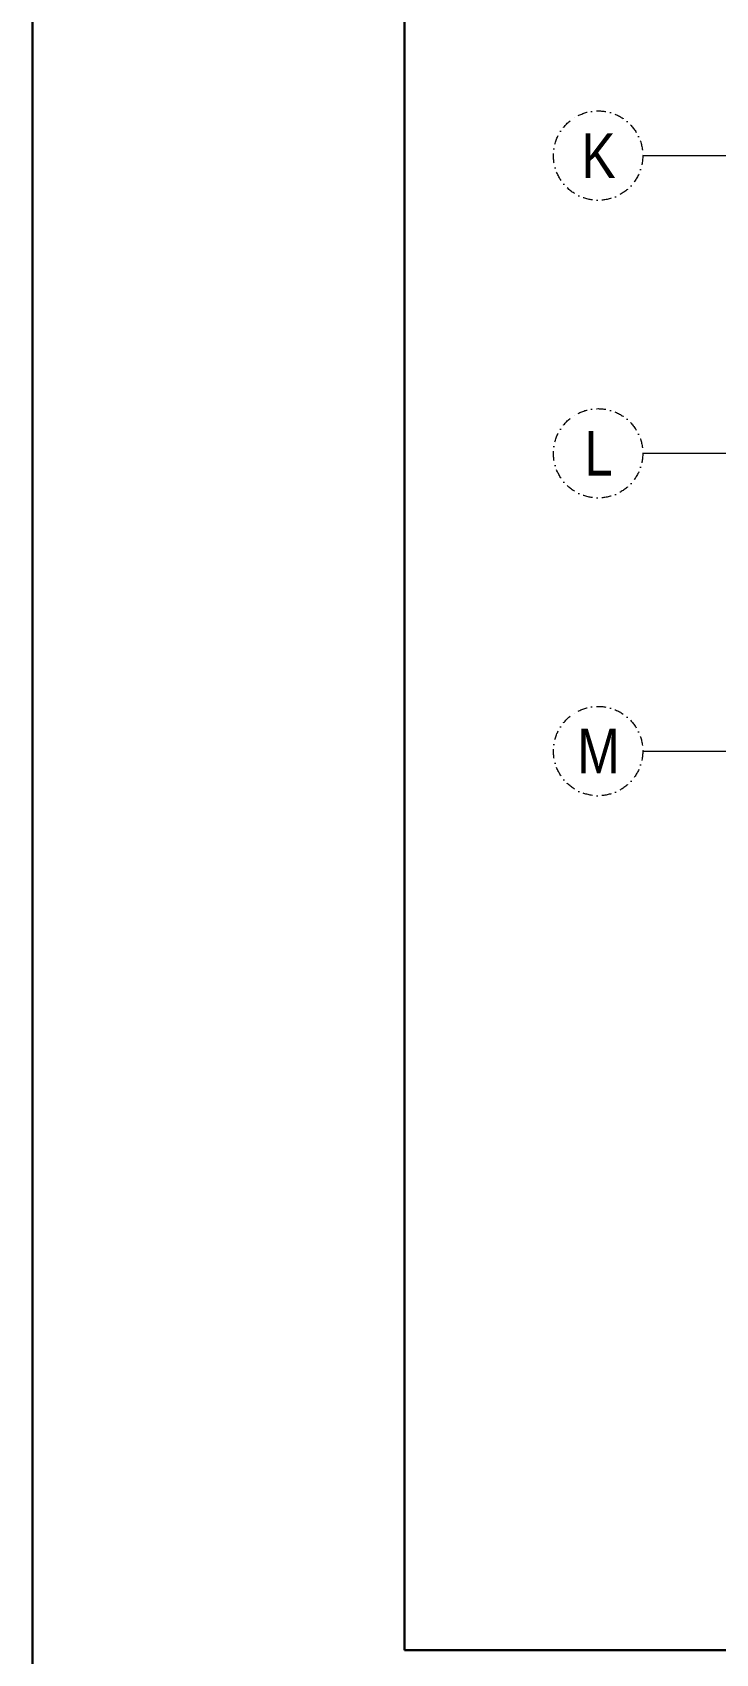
# Model space of a CAD drawing. Header units: centimetres. Extents: x 394264 to 551709, y 50011 to 59011.
# Drawn here: x 503064 to 503982, y 51107 to 53285 of the extents above; entities that cross this region are included whole.
import ezdxf
from ezdxf.enums import TextEntityAlignment as Align

# ---------------------------------------------------------------- set-up
doc = ezdxf.new("R2010")
doc.units = ezdxf.units.CM
doc.linetypes.add('DASHDOT', pattern=[25.4, 12.7, -6.35, 0, -6.35])
doc.layers.get('0').update_dxf_attribs({"lineweight": 9})
for name, color, linetype, lineweight in [('0-KRCN-MİMARİ-220526', 8, 'Continuous', 9), ('0-KRCN-Z-ANTET', 71, 'Continuous', 30), ('A_Aks', 30, 'DASHDOT', 9)]:
    doc.layers.add(name, color=color, linetype=linetype, lineweight=lineweight)
doc.styles.add('Antet_Style 02', font='swissck.ttf')

# ---------------------------------------------------------------- blocks, each defined once
blk = doc.blocks.new('a_aks')
at = {"layer": 'A_Aks', "color": 8, "ltscale": 200}
for p, q in [((-743.4, 857), (1580, 857)), ((-743.4, 457), (1580, 457)), ((-743.4, 57), (12633.6, 57))]:
    blk.add_line(p, q, dxfattribs=at)
at = {"layer": 'A_Aks', "color": 8}
for centre in [(-803.4, 857), (-803.4, 457), (-803.4, 57)]:
    blk.add_circle(centre, 60, dxfattribs=at)
at = {"layer": 'A_Aks', "color": 8, "style": 'Antet_Style 02'}
for s, p in [('K', (-802.8, 857)), ('L', (-802.8, 457)), ('M', (-802.8, 57))]:
    blk.add_text(s, height=60, dxfattribs=at).set_placement(p, align=Align.MIDDLE_CENTER)
blk = doc.blocks.new('mimari_yeni_durum')
at = {"layer": 'A_Aks', "color": 8}
blk.add_blockref('a_aks', (0, 0), dxfattribs=at)
blk = doc.blocks.new('A$C9e52caec')
at = {"color": 8}
blk.add_blockref('mimari_yeni_durum', (0, 0), dxfattribs=at)

msp = doc.modelspace()

# ---------------------------------------------------------------- block references
at = {"layer": '0-KRCN-MİMARİ-220526', "rotation": 359.999999999997}
msp.add_blockref('A$C9e52caec', (504627.5, 52262.4, 74), dxfattribs=at)

# ---------------------------------------------------------------- next in the draw order: linework, layer by layer
at = {"layer": '0-KRCN-Z-ANTET'}
for points in [[(503064.1, 50111.3), (536328.4, 50111.3), (536328.4, 58911.3), (503064.1, 58911.3)], [(503564.1, 57911.3), (519464.1, 57911.3), (519464.1, 51111.3), (503564.1, 51111.3)]]:
    msp.add_lwpolyline(points, close=True, dxfattribs=at)

doc.saveas('drawing.dxf')
